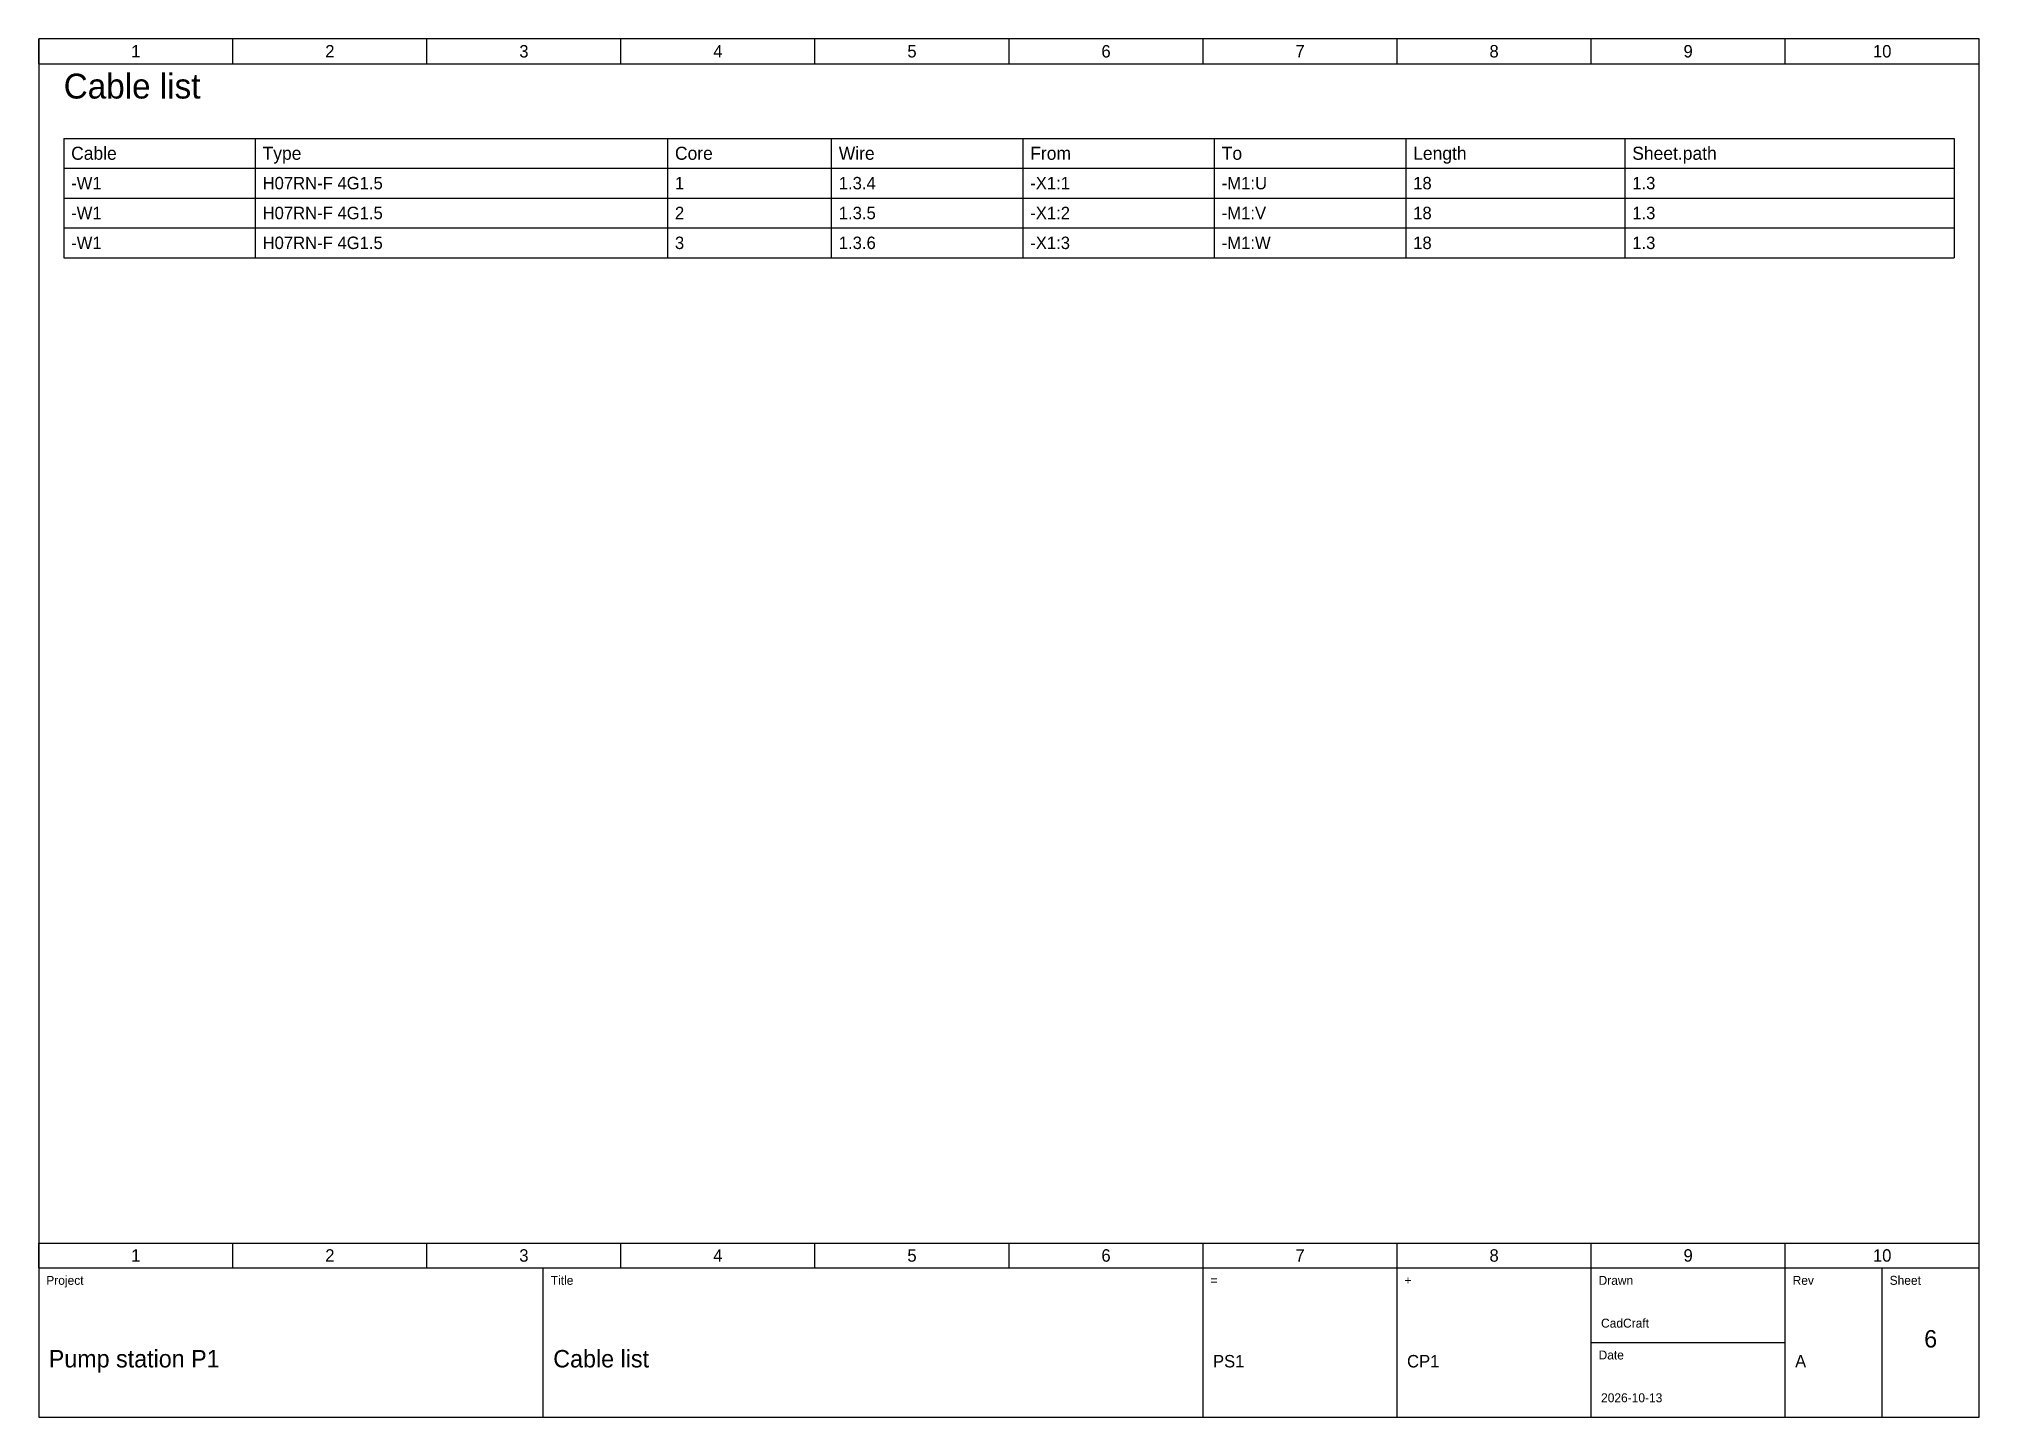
# Paper-space layout 'Cable list' of a CAD drawing. Header units: millimetres. Extents: x 20 to 410, y 10 to 287.
import ezdxf
from ezdxf.enums import TextEntityAlignment as Align

# ---------------------------------------------------------------- set-up
doc = ezdxf.new("R2010")
doc.units = ezdxf.units.MM
doc.layers.add('EL-FRAME', color=7, linetype='Continuous')
doc.layers.add('EL-REPORT', color=7, linetype='Continuous')

# ---------------------------------------------------------------- blocks, each defined once
blk = doc.blocks.new('EL_FRAME_A3')
for p, q in [((20, 282), (20, 287)), ((59, 282), (59, 287)), ((98, 282), (98, 287)), ((137, 282), (137, 287)), ((176, 282), (176, 287)), ((215, 282), (215, 287)), ((254, 282), (254, 287)), ((293, 282), (293, 287)), ((332, 282), (332, 287)), ((371, 282), (371, 287)), ((410, 282), (410, 287)), ((20, 282), (410, 282)), ((20, 45), (410, 45)), ((20, 40), (20, 45)), ((59, 40), (59, 45)), ((98, 40), (98, 45)), ((137, 40), (137, 45)), ((176, 40), (176, 45)), ((215, 40), (215, 45)), ((254, 40), (254, 45)), ((293, 40), (293, 45)), ((332, 40), (332, 45)), ((371, 40), (371, 45)), ((410, 40), (410, 45)), ((20, 40), (410, 40)), ((121.4, 10), (121.4, 40)), ((254, 10), (254, 40)), ((293, 10), (293, 40)), ((332, 10), (332, 40)), ((371, 10), (371, 40)), ((390.5, 10), (390.5, 40)), ((332, 25), (371, 25))]:
    blk.add_line(p, q)
at = {"flags": 128}
blk.add_lwpolyline([(20, 10), (410, 10), (410, 287), (20, 287)], close=True, dxfattribs=at)
for s, p in [('1', (39.5, 284.5)), ('2', (78.5, 284.5)), ('3', (117.5, 284.5)), ('4', (156.5, 284.5)), ('5', (195.5, 284.5)), ('6', (234.5, 284.5)), ('7', (273.5, 284.5)), ('8', (312.5, 284.5)), ('9', (351.5, 284.5)), ('10', (390.5, 284.5)), ('1', (39.5, 42.5)), ('2', (78.5, 42.5)), ('3', (117.5, 42.5)), ('4', (156.5, 42.5)), ('5', (195.5, 42.5)), ('6', (234.5, 42.5)), ('7', (273.5, 42.5)), ('8', (312.5, 42.5)), ('9', (351.5, 42.5)), ('10', (390.5, 42.5))]:
    blk.add_text(s, height=2.5).set_placement(p, align=Align.MIDDLE_CENTER)
for s, p in [('Project', (21.5, 37.5)), ('Title', (122.9, 37.5)), ('=', (255.5, 37.5)), ('+', (294.5, 37.5)), ('Drawn', (333.5, 37.5)), ('Rev', (372.5, 37.5)), ('Sheet', (392, 37.5)), ('Date', (333.5, 22.5))]:
    blk.add_text(s, height=1.8).set_placement(p, align=Align.MIDDLE_LEFT)
for tag, p, height in [('DRAWN', (334, 28), 1.8), ('PROJECT', (22, 20), 3.5), ('TITLE', (123.4, 20), 3.5), ('PLANT', (256, 20), 2.5), ('LOC', (295, 20), 2.5), ('REV', (373, 20), 2.5), ('DATE', (334, 13), 1.8)]:
    blk.add_attdef(tag, p, '', height=height)
for tag, height, p in [('SHEET', 3.5, (400.25, 24)), ('SHEETS', 1.8, (400.25, 16))]:
    blk.add_attdef(tag, text='', height=height).set_placement(p, align=Align.CENTER)
at = {"flags": 3}
blk.add_attdef('EL', (0, 0), '', height=1, dxfattribs=at)

psp = doc.layouts.new('Cable list')

# ---------------------------------------------------------------- linework, layer by layer
at = {"layer": 'EL-REPORT'}
for p, q in [((25, 267), (405, 267)), ((25, 267), (25, 243)), ((63.48, 267), (63.48, 243)), ((146.36, 267), (146.36, 243)), ((179.29, 267), (179.29, 243)), ((217.77, 267), (217.77, 243)), ((256.26, 267), (256.26, 243)), ((294.74, 267), (294.74, 243)), ((338.77, 267), (338.77, 243)), ((405, 267), (405, 243)), ((25, 261), (405, 261)), ((25, 255), (405, 255)), ((25, 249), (405, 249)), ((25, 243), (405, 243))]:
    psp.add_line(p, q, dxfattribs=at)

# ---------------------------------------------------------------- block references
at = {"layer": 'EL-FRAME'}
psp.add_blockref('EL_FRAME_A3', (0, 0), dxfattribs=at).add_auto_attribs({'PROJECT': 'Pump station P1', 'TITLE': 'Cable list', 'PLANT': 'PS1', 'LOC': 'CP1', 'DRAWN': 'CadCraft', 'DATE': '2026-10-13', 'REV': 'A', 'SHEET': '6'})

# ---------------------------------------------------------------- texts
at = {"layer": 'EL-REPORT'}
psp.add_text('Cable list', height=5, dxfattribs=at).set_placement((25, 275))
for s, height, p in [('Cable', 2.625, (26.5, 264)), ('Type', 2.625, (64.98, 264)), ('Core', 2.625, (147.86, 264)), ('Wire', 2.625, (180.79, 264)), ('From', 2.625, (219.27, 264)), ('To', 2.625, (257.76, 264)), ('Length', 2.625, (296.24, 264)), ('Sheet.path', 2.625, (340.27, 264)), ('-W1', 2.5, (26.5, 258)), ('H07RN-F 4G1.5', 2.5, (64.98, 258)), ('1', 2.5, (147.86, 258)), ('1.3.4', 2.5, (180.79, 258)), ('-X1:1', 2.5, (219.27, 258)), ('-M1:U', 2.5, (257.76, 258)), ('18', 2.5, (296.24, 258)), ('1.3', 2.5, (340.27, 258)), ('-W1', 2.5, (26.5, 252)), ('H07RN-F 4G1.5', 2.5, (64.98, 252)), ('2', 2.5, (147.86, 252)), ('1.3.5', 2.5, (180.79, 252)), ('-X1:2', 2.5, (219.27, 252)), ('-M1:V', 2.5, (257.76, 252)), ('18', 2.5, (296.24, 252)), ('1.3', 2.5, (340.27, 252)), ('-W1', 2.5, (26.5, 246)), ('H07RN-F 4G1.5', 2.5, (64.98, 246)), ('3', 2.5, (147.86, 246)), ('1.3.6', 2.5, (180.79, 246)), ('-X1:3', 2.5, (219.27, 246)), ('-M1:W', 2.5, (257.76, 246)), ('18', 2.5, (296.24, 246)), ('1.3', 2.5, (340.27, 246))]:
    psp.add_text(s, height=height, dxfattribs=at).set_placement(p, align=Align.MIDDLE_LEFT)

doc.saveas('drawing.dxf')
